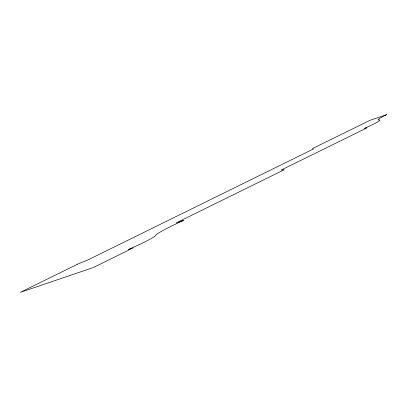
<?xml version="1.0" encoding="UTF-8"?>
<svg xmlns="http://www.w3.org/2000/svg" width="407" height="407" viewBox="0 0 407 407"><rect width="100%" height="100%" fill="white"/><g stroke="black" fill="none" stroke-linecap="round" stroke-linejoin="round"><path stroke-width="0.61" d="M77.813 264.067L20.35 292.343L93.193 267.582L133.242 247.873L128.556 249.466A53.368 3.444 -22.1 0 0 155.408 235.714A71.261 4.599 -22.1 0 1 183.521 220.426L176.028 222.975L284.157 169.77L281.273 170.019L366.972 127.854L364.55 128.327A32.036 2.066 -22.1 0 0 379.121 119.948A34.804 2.244 -22.1 0 1 386.65 114.657L369.877 120.36L312.413 148.636L313.38 149.003L88.115 259.844L77.813 264.067"/></g></svg>
